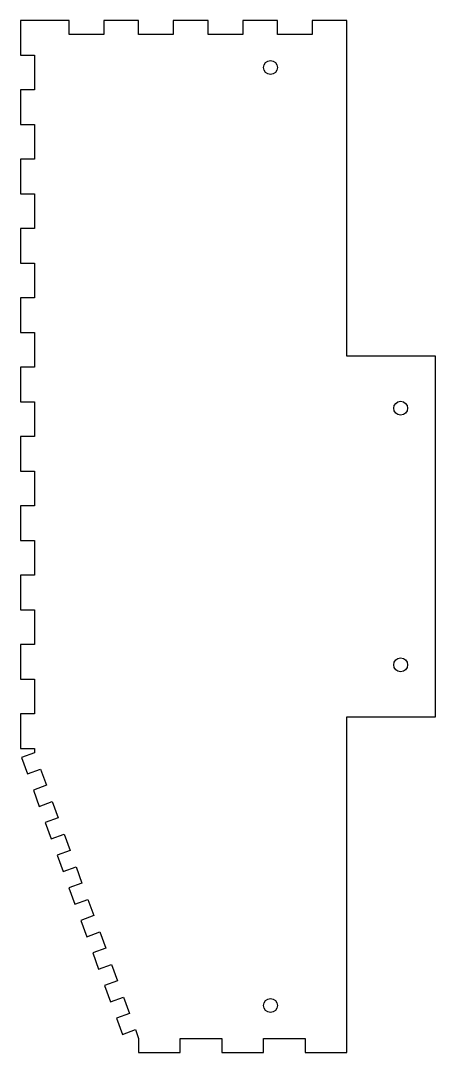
# Model space of a CAD drawing. Header units: millimetres. Extents: x -109 to 11, y -196 to 102.
import ezdxf

# ---------------------------------------------------------------- set-up
doc = ezdxf.new("R2010")
doc.units = ezdxf.units.MM

msp = doc.modelspace()

# ---------------------------------------------------------------- linework, layer by layer
msp.add_lwpolyline([(10.53, 5.11), (-15, 5.11), (-15, 101.92), (-25, 101.92), (-25, 97.92), (-35, 97.92), (-35, 101.92), (-45, 101.92), (-45, 97.92), (-55, 97.92), (-55, 101.92), (-65, 101.92), (-65, 97.92), (-75, 97.92), (-75, 101.92), (-85, 101.92), (-85, 97.92), (-95, 97.92), (-95, 101.92), (-109, 101.92), (-109, 91.92), (-105, 91.92), (-105, 81.92), (-109, 81.92), (-109, 71.92), (-105, 71.92), (-105, 61.92), (-109, 61.92), (-109, 51.92), (-105, 51.92), (-105, 41.92), (-109, 41.92), (-109, 31.92), (-105, 31.92), (-105, 21.92), (-109, 21.92), (-109, 11.92), (-105, 11.92), (-105, 1.92), (-109, 1.92), (-109, -8.08), (-105, -8.08), (-105, -18.08), (-109, -18.08), (-109, -28.08), (-105, -28.08), (-105, -38.08), (-109, -38.08), (-109, -48.08), (-105, -48.08), (-105, -58.08), (-109, -58.08), (-109, -68.08), (-105, -68.08), (-105, -78.08), (-109, -78.08), (-109, -88.08), (-105, -88.08), (-105, -98.08), (-109, -98.08), (-109, -108.08), (-105, -108.08), (-105, -109.27), (-108.76, -110.63), (-107.05, -115.33), (-103.29, -113.96), (-101.58, -118.66), (-105.34, -120.03), (-103.63, -124.73), (-99.87, -123.36), (-98.16, -128.06), (-101.92, -129.43), (-100.21, -134.13), (-96.45, -132.76), (-94.74, -137.46), (-98.5, -138.83), (-96.79, -143.52), (-93.03, -142.16), (-91.32, -146.85), (-95.08, -148.22), (-93.37, -152.92), (-89.61, -151.55), (-87.9, -156.25), (-91.66, -157.62), (-89.95, -162.32), (-86.19, -160.95), (-84.48, -165.65), (-88.24, -167.02), (-86.53, -171.71), (-82.77, -170.35), (-81.06, -175.04), (-84.82, -176.41), (-83.11, -181.11), (-79.35, -179.74), (-77.64, -184.44), (-81.4, -185.81), (-79.69, -190.51), (-75.93, -189.14), (-75, -191.69), (-75, -195.69), (-63, -195.69), (-63, -191.69), (-51, -191.69), (-51, -195.69), (-39, -195.69), (-39, -191.69), (-27, -191.69), (-27, -195.69), (-15, -195.69), (-15, -98.89), (10.53, -98.89)], close=True)
for centre in [(-37, 88.4), (0.53, -9.89), (0.53, -83.89), (-37, -182.17)]:
    msp.add_circle(centre, 2)

doc.saveas('drawing.dxf')
